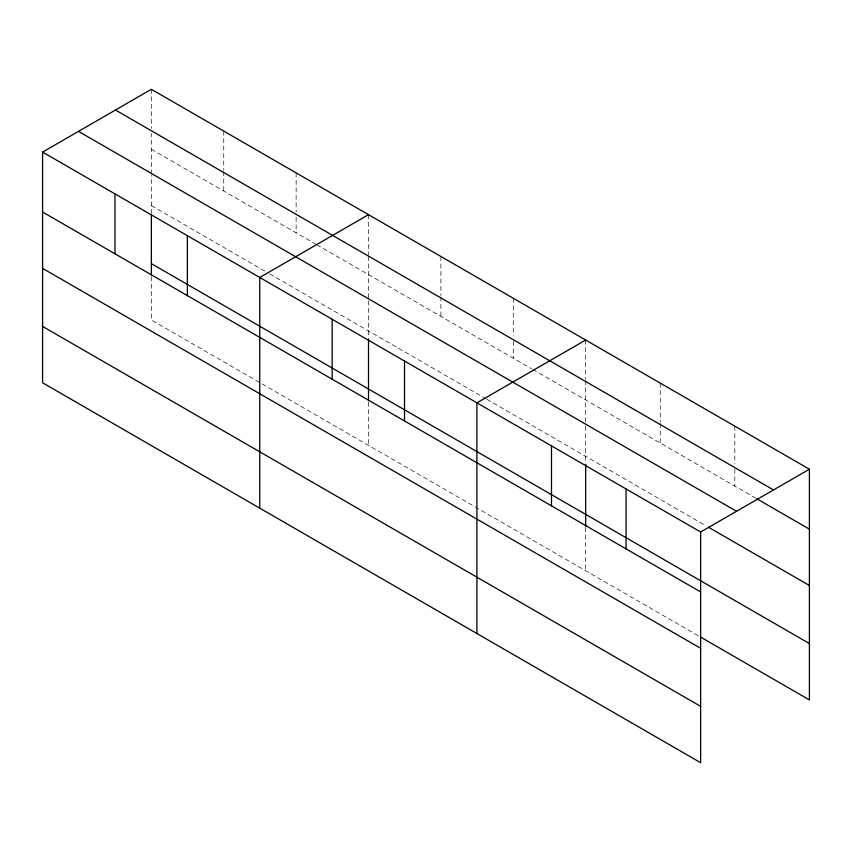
<?xml version="1.0" encoding="UTF-8"?>
<svg xmlns="http://www.w3.org/2000/svg" width="852" height="852" viewBox="0 0 852 852"><rect width="100%" height="100%" fill="white"/><g stroke="black" fill="none" stroke-linecap="round" stroke-linejoin="round"><path stroke-width="0.64" stroke-dasharray="4.26 3.19" d="M151.358 213.501L151.358 175.437M151.358 174.127L151.358 133.604M151.358 149.238L315.666 244.087M316.806 244.758L531.669 368.799M532.819 369.459L755.479 498.015M151.358 205.588L265.11 271.255M269.701 273.907L485.704 398.619M486.854 399.279L706.138 525.886M698.107 635.656L151.358 319.99L151.358 276.74M734.818 426.16L734.818 463.946M734.818 469.154L734.818 486.087M660.247 383.102L660.247 422.187M660.247 423.497L660.247 443.04M585.665 340.044L585.665 379.129M585.665 380.439L585.665 424.882M585.665 426.192L585.665 462.924M585.665 527.495L585.665 570.733M513.277 298.253L513.277 336.039M513.277 341.247L513.277 358.191M440.899 256.463L440.899 295.548M440.899 296.858L440.899 316.401M368.511 214.672L368.511 255.067M368.511 256.367L368.511 299.499M368.511 300.82L368.511 337.552M368.511 402.123L368.511 445.362M296.134 172.881L296.134 211.967M296.134 217.185L296.134 232.82M223.746 131.091L223.746 170.176M223.746 171.486L223.746 191.029M151.358 89.3L151.358 128.386"/><path stroke-width="1.28" d="M42.6 152.093L700.642 532.01L700.642 762.7L42.6 382.782L42.6 152.093L151.358 89.3L809.4 469.218L809.4 699.907L700.397 636.976M368.511 214.672L259.753 277.464L259.753 508.154M585.665 340.044L476.907 402.836L476.907 633.526M700.642 532.01L809.4 469.218M115.467 110.025L773.509 489.943M756.619 498.676L809.4 529.145M78.49 131.368L736.533 511.285M708.438 527.207L809.4 585.494M151.358 263.641L809.4 643.558M42.6 212.02L700.642 591.938M42.6 268.38L700.642 648.287M42.6 326.433L700.642 706.351M626.06 488.952L626.06 548.88M585.665 464.244L585.665 526.185M551.489 445.894L551.489 505.822M404.519 361.046L404.519 420.984M368.511 338.872L368.511 400.802M332.142 319.255L332.142 379.193M187.365 235.674L187.365 295.612M151.358 214.821L151.358 275.43M114.988 193.883L114.988 253.811"/></g></svg>
